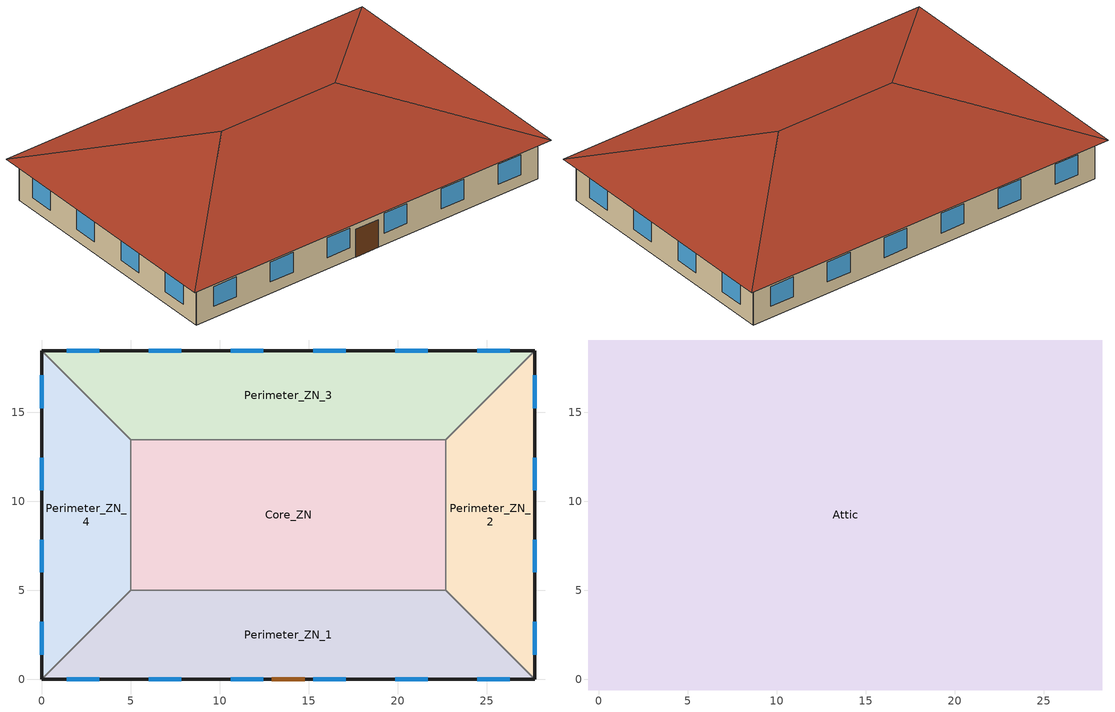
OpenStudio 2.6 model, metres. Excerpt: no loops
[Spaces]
Perimeter_ZN_1
 floor ground: 22.69,5 27.69,0 0,0 5,5 z0
 wall outside: 0,0 27.69,0 z0:3.05
 wall to Perimeter_ZN_4: 5,5 0,0 z0:3.05
 wall to Core_ZN: 22.69,5 5,5 z0:3.05
 wall to Perimeter_ZN_2: 27.69,0 22.69,5 z0:3.05
 window: 1.39,0 3.22,0 / 19.85,0 21.68,0 / 15.24,0 17.07,0 / 6.01,0 7.84,0 / 10.62,0 12.45,0 / 24.47,0 26.3,0 z0.9:2.42
 door: 12.93,0 14.76,0 z0:2.13
Perimeter_ZN_2
 floor ground: 27.69,18.46 27.69,0 22.69,5 22.69,13.46 z0
 wall outside: 27.69,0 27.69,18.46 z0:3.05
 wall to Perimeter_ZN_3: 27.69,18.46 22.69,13.46 z0:3.05
 wall to Core_ZN: 22.69,13.46 22.69,5 z0:3.05
 window: 27.69,1.39 27.69,3.22 / 27.69,10.62 27.69,12.45 / 27.69,15.24 27.69,17.07 / 27.69,6.01 27.69,7.84 z0.9:2.42
Perimeter_ZN_3
 floor ground: 27.69,18.46 22.69,13.46 5,13.46 0,18.46 z0
 wall outside: 27.69,18.46 0,18.46 z0:3.05
 wall to Core_ZN: 5,13.46 22.69,13.46 z0:3.05
 wall to Perimeter_ZN_4: 0,18.46 5,13.46 z0:3.05
 window: 21.68,18.46 19.85,18.46 / 7.84,18.46 6.01,18.46 / 17.07,18.46 15.24,18.46 / 12.45,18.46 10.62,18.46 / 26.3,18.46 24.47,18.46 / 3.22,18.46 1.39,18.46 z0.9:2.42
Perimeter_ZN_4
 floor ground: 0,18.46 5,13.46 5,5 0,0 z0
 wall outside: 0,18.46 0,0 z0:3.05
 wall to Core_ZN: 5,5 5,13.46 z0:3.05
 window: 0,3.22 0,1.39 / 0,12.45 0,10.62 / 0,7.84 0,6.01 / 0,17.07 0,15.24 z0.9:2.42
Core_ZN
 floor ground: 22.69,13.46 22.69,5 5,5 5,13.46 z0
Attic
 floor outside: 28.29,19.06 27.69,18.46 0,18.46 -0.6,19.06 z3.05; -0.6,19.06 0,18.46 0,0 -0.6,-0.6 z3.05; 28.29,19.06 28.29,-0.6 27.69,0 27.69,18.46 z3.05; 27.69,0 28.29,-0.6 -0.6,-0.6 0,0 z3.05
 floor to Perimeter_ZN_4: 0,18.46 5,13.46 5,5 0,0 z3.05
 floor to Perimeter_ZN_1: 22.69,5 27.69,0 0,0 5,5 z3.05
 floor to Perimeter_ZN_2: 27.69,18.46 27.69,0 22.69,5 22.69,13.46 z3.05
 floor to Core_ZN: 22.69,13.46 22.69,5 5,5 5,13.46 z3.05
 floor to Perimeter_ZN_3: 27.69,18.46 22.69,13.46 5,13.46 0,18.46 z3.05
 roof outside: 18.46,9.23,6.33 28.29,-0.6,3.05 28.29,19.06,3.05; 18.46,9.23,6.33 28.29,19.06,3.05 -0.6,19.06,3.05 9.23,9.23,6.33; 9.23,9.23,6.33 -0.6,-0.6,3.05 28.29,-0.6,3.05 18.46,9.23,6.33; 9.23,9.23,6.33 -0.6,19.06,3.05 -0.6,-0.6,3.05
[MaterialProperty:GlazingSpectralData] Wavelength 1 {micron}=0.3; Transmittance 1=0; Front Reflectance 1=0.04; Back Reflectance 1=0.04; Wavelength 2 {micron}=0.305; Transmittance 2=0; Front Reflectance 2=0.04; Back Reflectance 2=0.04; Wavelength 3 {micron}=0.31; Transmittance 3=0; Front Reflectance 3=0.04; Back Reflectance 3=0.04; Wavelength 4 {micron}=0.315; Transmittance 4=0; Front Reflectance 4=0.04; Back Reflectance 4=0.04; Wavelength 5 {micron}=0.32; Transmittance 5=0; Front Reflectance 5=0.04; Back Reflectance 5=0.04; Wavelength 6 {micron}=0.325; Transmittance 6=0; Front Reflectance 6=0.04; Back Reflectance 6=0.04; Wavelength 7 {micron}=0.33; Transmittance 7=0; Front Reflectance 7=0.04; Back Reflectance 7=0.04; Wavelength 8 {micron}=0.335; Transmittance 8=0; Front Reflectance 8=0.04; Back Reflectance 8=0.04; Wavelength 9 {micron}=0.34; Transmittance 9=0; Front Reflectance 9=0.04; Back Reflectance 9=0.04; Wavelength 10 {micron}=0.345; Transmittance 10=0; Front Reflectance 10=0.04; Back Reflectance 10=0.04; Wavelength 11 {micron}=0.35; Transmittance 11=0; Front Reflectance 11=0.04; Back Reflectance 11=0.04; Wavelength 12 {micron}=0.355; Transmittance 12=0; Front Reflectance 12=0.04; Back Reflectance 12=0.04; Wavelength 13 {micron}=0.36; Transmittance 13=0; Front Reflectance 13=0.04; Back Reflectance 13=0.04; Wavelength 14 {micron}=0.365; Transmittance 14=0; Front Reflectance 14=0.04; Back Reflectance 14=0.04; Wavelength 15 {micron}=0.37; Transmittance 15=0; Front Reflectance 15=0.04; Back Reflectance 15=0.04; Wavelength 16 {micron}=0.375; Transmittance 16=0; Front Reflectance 16=0.04; Back Reflectance 16=0.04; Wavelength 17 {micron}=0.38; Transmittance 17=0; Front Reflectance 17=0.04; Back Reflectance 17=0.04; Wavelength 18 {micron}=0.385; Transmittance 18=0; Front Reflectance 18=0.04; Back Reflectance 18=0.04; Wavelength 19 {micron}=0.39; Transmittance 19=0; Front Reflectance 19=0.04; Back Reflectance 19=0.04; Wavelength 20 {micron}=0.395; Transmittance 20=0; Front Reflectance 20=0.04; Back Reflectance 20=0.04; Wavelength 21 {micron}=0.4; Transmittance 21=0; Front Reflectance 21=0.04; Back Reflectance 21=0.04; Wavelength 22 {micron}=0.405; Transmittance 22=0; Front Reflectance 22=0.04; Back Reflectance 22=0.04; Wavelength 23 {micron}=0.41; Front Reflectance 23=0.04; Back Reflectance 23=0.04; Wavelength 24 {micron}=0.415; Front Reflectance 24=0.04; Back Reflectance 24=0.04; Wavelength 25 {micron}=0.42; Front Reflectance 25=0.04; Back Reflectance 25=0.04; Wavelength 26 {micron}=0.425; Front Reflectance 26=0.04; Back Reflectance 26=0.04; Wavelength 27 {micron}=0.43; Wavelength 28 {micron}=0.435; Front Reflectance 28=0.041; Back Reflectance 28=0.041; Wavelength 29 {micron}=0.44; Front Reflectance 29=0.041; Back Reflectance 29=0.041; Wavelength 30 {micron}=0.445; Front Reflectance 30=0.041; Back Reflectance 30=0.041; Wavelength 31 {micron}=0.45; Wavelength 32 {micron}=0.455; Wavelength 33 {micron}=0.46; Wavelength 34 {micron}=0.465; Wavelength 35 {micron}=0.47; Front Reflectance 35=0.042; Back Reflectance 35=0.042; Wavelength 36 {micron}=0.475; Wavelength 37 {micron}=0.48; Wavelength 38 {micron}=0.485; Wavelength 39 {micron}=0.49; Wavelength 40 {micron}=0.495; Wavelength 41 {micron}=0.5; Wavelength 42 {micron}=0.505; Wavelength 43 {micron}=0.51; Wavelength 44 {micron}=0.515; Front Reflectance 44=0.042; Back Reflectance 44=0.042; Wavelength 45 {micron}=0.52; Wavelength 46 {micron}=0.525; Front Reflectance 46=0.041; Back Reflectance 46=0.041; Wavelength 47 {micron}=0.53; Front Reflectance 47=0.041; Back Reflectance 47=0.041; Wavelength 48 {micron}=0.535; Front Reflectance 48=0.041; Back Reflectance 48=0.041; Wavelength 49 {micron}=0.54; Wavelength 50 {micron}=0.545; Wavelength 51 {micron}=0.55; Wavelength 52 {micron}=0.555; Wavelength 53 {micron}=0.56; Front Reflectance 53=0.042; Back Reflectance 53=0.042; Wavelength 54 {micron}=0.565; Wavelength 55 {micron}=0.57; Wavelength 56 {micron}=0.575; Wavelength 57 {micron}=0.58; Wavelength 58 {micron}=0.585; Front Reflectance 58=0.042; Back Reflectance 58=0.042; Wavelength 59 {micron}=0.59; Front Reflectance 59=0.042; Back Reflectance 59=0.042; Wavelength 60 {micron}=0.595; Front Reflectance 60=0.042; Back Reflectance 60=0.042; Wavelength 61 {micron}=0.6; Wavelength 62 {micron}=0.605; Wavelength 63 {micron}=0.61; Front Reflectance 63=0.042; Back Reflectance 63=0.042; Wavelength 64 {micron}=0.615; Front Reflectance 64=0.042; Back Reflectance 64=0.042; Wavelength 65 {micron}=0.62; Front Reflectance 65=0.042; Back Reflectance 65=0.042; Wavelength 66 {micron}=0.625; Front Reflectance 66=0.042; Back Reflectance 66=0.042; Wavelength 67 {micron}=0.63; Wavelength 68 {micron}=0.635; Wavelength 69 {micron}=0.64; Wavelength 70 {micron}=0.645; Wavelength 71 {micron}=0.65; Wavelength 72 {micron}=0.655; Wavelength 73 {micron}=0.66; Wavelength 74 {micron}=0.665; Wavelength 75 {micron}=0.67; Wavelength 76 {micron}=0.675; Wavelength 77 {micron}=0.68; Wavelength 78 {micron}=0.685; Wavelength 79 {micron}=0.69; Wavelength 80 {micron}=0.695; Wavelength 81 {micron}=0.7; Wavelength 82 {micron}=0.705; Wavelength 83 {micron}=0.71; Wavelength 84 {micron}=0.715; Wavelength 85 {micron}=0.72; Wavelength 86 {micron}=0.725; Wavelength 87 {micron}=0.73; Wavelength 88 {micron}=0.735; Wavelength 89 {micron}=0.74; Wavelength 90 {micron}=0.745; Wavelength 91 {micron}=0.75; Wavelength 92 {micron}=0.755; Wavelength 93 {micron}=0.76; Wavelength 94 {micron}=0.765; Wavelength 95 {micron}=0.77; Wavelength 96 {micron}=0.775; Wavelength 97 {micron}=0.78; Wavelength 98 {micron}=0.785; Wavelength 99 {micron}=0.79; Wavelength 100 {micron}=0.795; Wavelength 101 {micron}=0.8; Wavelength 102 {micron}=0.805; Wavelength 103 {micron}=0.81; Wavelength 104 {micron}=0.815; Wavelength 105 {micron}=0.82; Wavelength 106 {micron}=0.825; Wavelength 107 {micron}=0.83; Front Reflectance 107=0.062; Back Reflectance 107=0.062; Wavelength 108 {micron}=0.835; Wavelength 109 {micron}=0.84; Wavelength 110 {micron}=0.845; Wavelength 111 {micron}=0.85; Wavelength 112 {micron}=0.855; Wavelength 113 {micron}=0.86; Wavelength 114 {micron}=0.865; Wavelength 115 {micron}=0.87; Wavelength 116 {micron}=0.875; Wavelength 117 {micron}=0.88; Wavelength 118 {micron}=0.885; Wavelength 119 {micron}=0.89; Wavelength 120 {micron}=0.895; Front Reflectance 120=0.061; Back Reflectance 120=0.061; Wavelength 121 {micron}=0.9; Wavelength 122 {micron}=0.905; Wavelength 123 {micron}=0.91; Wavelength 124 {micron}=0.915; Wavelength 125 {micron}=0.92; Wavelength 126 {micron}=0.925; Wavelength 127 {micron}=0.93; Wavelength 128 {micron}=0.935; Wavelength 129 {micron}=0.94; Wavelength 130 {micron}=0.945; Wavelength 131 {micron}=0.95; Wavelength 132 {micron}=0.955; Wavelength 133 {micron}=0.96; Wavelength 134 {micron}=0.965; Wavelength 135 {micron}=0.97; Wavelength 136 {micron}=0.975; Wavelength 137 {micron}=0.98; Wavelength 138 {micron}=0.985; Wavelength 139 {micron}=0.99; Wavelength 140 {micron}=0.995; Wavelength 141 {micron}=1; Wavelength 142 {micron}=1.005; Wavelength 143 {micron}=1.01; Wavelength 144 {micron}=1.015; Wavelength 145 {micron}=1.02; Wavelength 146 {micron}=1.025; Wavelength 147 {micron}=1.03; Wavelength 148 {micron}=1.035; Wavelength 149 {micron}=1.04; Wavelength 150 {micron}=1.045; Wavelength 151 {micron}=1.05; Wavelength 152 {micron}=1.055; Wavelength 153 {micron}=1.06; Wavelength 154 {micron}=1.065; Wavelength 155 {micron}=1.07; Wavelength 156 {micron}=1.075; Wavelength 157 {micron}=1.08; Wavelength 158 {micron}=1.085; Wavelength 159 {micron}=1.09; Wavelength 160 {micron}=1.095; Wavelength 161 {micron}=1.1; Wavelength 162 {micron}=1.105; Wavelength 163 {micron}=1.11; Front Reflectance 163=0.059; Back Reflectance 163=0.059; Wavelength 164 {micron}=1.115; Wavelength 165 {micron}=1.12; Front Reflectance 165=0.061; Back Reflectance 165=0.061; Wavelength 166 {micron}=1.125; Wavelength 167 {micron}=1.13; Front Reflectance 167=0.062; Back Reflectance 167=0.062; Wavelength 168 {micron}=1.135; Wavelength 169 {micron}=1.14; Wavelength 170 {micron}=1.145; Wavelength 171 {micron}=1.15; Front Reflectance 171=0.064; Back Reflectance 171=0.064; Wavelength 172 {micron}=1.155; Front Reflectance 172=0.065; Back Reflectance 172=0.065; Wavelength 173 {micron}=1.16; Front Reflectance 173=0.065; Back Reflectance 173=0.065; Wavelength 174 {micron}=1.165; Transmittance 174=0.629; Front Reflectance 174=0.065; Back Reflectance 174=0.065; Wavelength 175 {micron}=1.17; Transmittance 175=0.627; Front Reflectance 175=0.065; Back Reflectance 175=0.065; Wavelength 176 {micron}=1.175; Transmittance 176=0.624; Front Reflectance 176=0.065; Back Reflectance 176=0.065; Wavelength 177 {micron}=1.18; Transmittance 177=0.618; Front Reflectance 177=0.065; Back Reflectance 177=0.065; Wavelength 178 {micron}=1.185; Transmittance 178=0.611; Front Reflectance 178=0.064; Back Reflectance 178=0.064; Wavelength 179 {micron}=1.19; Transmittance 179=0.601; Front Reflectance 179=0.064; Back Reflectance 179=0.064; Wavelength 180 {micron}=1.195; Transmittance 180=0.6; Front Reflectance 180=0.064; Back Reflectance 180=0.064; Wavelength 181 {micron}=1.2; Transmittance 181=0.605; Front Reflectance 181=0.064; Back Reflectance 181=0.064; Wavelength 182 {micron}=1.205; Transmittance 182=0.611; Front Reflectance 182=0.064; Back Reflectance 182=0.064; Wavelength 183 {micron}=1.21; Transmittance 183=0.619; Front Reflectance 183=0.065; Back Reflectance 183=0.065; Wavelength 184 {micron}=1.215; Transmittance 184=0.625; Front Reflectance 184=0.065; Back Reflectance 184=0.065; Wavelength 185 {micron}=1.22; Transmittance 185=0.634; Front Reflectance 185=0.065; Back Reflectance 185=0.065; Wavelength 186 {micron}=1.225; Transmittance 186=0.64; Front Reflectance 186=0.066; Back Reflectance 186=0.066; Wavelength 187 {micron}=1.23; Transmittance 187=0.644; Front Reflectance 187=0.066; Back Reflectance 187=0.066; Wavelength 188 {micron}=1.235; Transmittance 188=0.647; Front Reflectance 188=0.066; Back Reflectance 188=0.066; Wavelength 189 {micron}=1.24; Transmittance 189=0.65; Front Reflectance 189=0.066; Back Reflectance 189=0.066; Wavelength 190 {micron}=1.245; Transmittance 190=0.653; Front Reflectance 190=0.066; Back Reflectance 190=0.066; Wavelength 191 {micron}=1.25; Transmittance 191=0.656; Front Reflectance 191=0.066; Back Reflectance 191=0.066; Wavelength 192 {micron}=1.255; Transmittance 192=0.658; Front Reflectance 192=0.066; Back Reflectance 192=0.066; Wavelength 193 {micron}=1.26; Transmittance 193=0.661; Front Reflectance 193=0.066; Back Reflectance 193=0.066; Wavelength 194 {micron}=1.265; Transmittance 194=0.662; Front Reflectance 194=0.066; Back Reflectance 194=0.066; Wavelength 195 {micron}=1.27; Transmittance 195=0.667; Front Reflectance 195=0.067; Back Reflectance 195=0.067; Wavelength 196 {micron}=1.275; Transmittance 196=0.668; Front Reflectance 196=0.067; Back Reflectance 196=0.067; Wavelength 197 {micron}=1.28; Transmittance 197=0.671; Front Reflectance 197=0.067; Back Reflectance 197=0.067; Wavelength 198 {micron}=1.285; Transmittance 198=0.675; Front Reflectance 198=0.067; Back Reflectance 198=0.067; Wavelength 199 {micron}=1.29; Transmittance 199=0.678; Front Reflectance 199=0.067; Back Reflectance 199=0.067; Wavelength 200 {micron}=1.295; Transmittance 200=0.679; Front Reflectance 200=0.067; Back Reflectance 200=0.067; Wavelength 201 {micron}=1.3; Transmittance 201=0.682; Front Reflectance 201=0.067; Back Reflectance 201=0.067; Wavelength 202 {micron}=1.305; Transmittance 202=0.684; Front Reflectance 202=0.067; Back Reflectance 202=0.067; Wavelength 203 {micron}=1.31; Transmittance 203=0.687; Front Reflectance 203=0.067; Back Reflectance 203=0.067; Wavelength 204 {micron}=1.315; Transmittance 204=0.689; Front Reflectance 204=0.068; Back Reflectance 204=0.068; Wavelength 205 {micron}=1.32; Transmittance 205=0.692; Front Reflectance 205=0.068; Back Reflectance 205=0.068; Wavelength 206 {micron}=1.325; Transmittance 206=0.693; Front Reflectance 206=0.068; Back Reflectance 206=0.068; Wavelength 207 {micron}=1.33; Transmittance 207=0.695; Front Reflectance 207=0.068; Back Reflectance 207=0.068; Wavelength 208 {micron}=1.335; Transmittance 208=0.697; Front Reflectance 208=0.068; Back Reflectance 208=0.068; Wavelength 209 {micron}=1.34; Transmittance 209=0.698; Front Reflectance 209=0.068; Back Reflectance 209=0.068; Wavelength 210 {micron}=1.345; Transmittance 210=0.698; Front Reflectance 210=0.068; Back Reflectance 210=0.068; Wavelength 211 {micron}=1.35; Transmittance 211=0.698; Front Reflectance 211=0.068; Back Reflectance 211=0.068; Wavelength 212 {micron}=1.355; Transmittance 212=0.695; Front Reflectance 212=0.068; Back Reflectance 212=0.068; Wavelength 213 {micron}=1.36; Transmittance 213=0.692; Front Reflectance 213=0.068; Back Reflectance 213=0.068; Wavelength 214 {micron}=1.365; Transmittance 214=0.692; Front Reflectance 214=0.068; Back Reflectance 214=0.068; Wavelength 215 {micron}=1.37; Transmittance 215=0.687; Front Reflectance 215=0.067; Back Reflectance 215=0.067; Wavelength 216 {micron}=1.375; Transmittance 216=0.682; Front Reflectance 216=0.067; Back Reflectance 216=0.067; Wavelength 217 {micron}=1.38; Transmittance 217=0.676; Front Reflectance 217=0.067; Back Reflectance 217=0.067; Wavelength 218 {micron}=1.385; Transmittance 218=0.678; Front Reflectance 218=0.067; Back Reflectance 218=0.067; Wavelength 219 {micron}=1.39; Transmittance 219=0.676; Front Reflectance 219=0.067; Back Reflectance 219=0.067; Wavelength 220 {micron}=1.395; Transmittance 220=0.675; Front Reflectance 220=0.067; Back Reflectance 220=0.067; Wavelength 221 {micron}=1.4; Transmittance 221=0.676; Front Reflectance 221=0.067; Back Reflectance 221=0.067; Wavelength 222 {micron}=1.405; Transmittance 222=0.675; Front Reflectance 222=0.067; Back Reflectance 222=0.067; Wavelength 223 {micron}=1.41; Transmittance 223=0.671; Front Reflectance 223=0.067; Back Reflectance 223=0.067; Wavelength 224 {micron}=1.415; Transmittance 224=0.67; Front Reflectance 224=0.067; Back Reflectance 224=0.067; Wavelength 225 {micron}=1.42; Transmittance 225=0.673; Front Reflectance 225=0.067; Back Reflectance 225=0.067; Wavelength 226 {micron}=1.425; Transmittance 226=0.671; Front Reflectance 226=0.067; Back Reflectance 226=0.067; Wavelength 227 {micron}=1.43; Transmittance 227=0.668; Front Reflectance 227=0.067; Back Reflectance 227=0.067; Wavelength 228 {micron}=1.435; Transmittance 228=0.67; Front Reflectance 228=0.067; Back Reflectance 228=0.067; Wavelength 229 {micron}=1.44; Transmittance 229=0.67; Front Reflectance 229=0.067; Back Reflectance 229=0.067; Wavelength 230 {micron}=1.445; Transmittance 230=0.668; Front Reflectance 230=0.067; Back Reflectance 230=0.067; Wavelength 231 {micron}=1.45; Transmittance 231=0.67; Front Reflectance 231=0.067; Back Reflectance 231=0.067; Wavelength 232 {micron}=1.455; Transmittance 232=0.67; Front Reflectance 232=0.067; Back Reflectance 232=0.067; Wavelength 233 {micron}=1.46; Transmittance 233=0.673; Front Reflectance 233=0.067; Back Reflectance 233=0.067; Wavelength 234 {micron}=1.465; Transmittance 234=0.676; Front Reflectance 234=0.067; Back Reflectance 234=0.067; Wavelength 235 {micron}=1.47; Transmittance 235=0.681; Front Reflectance 235=0.067; Back Reflectance 235=0.067; Wavelength 236 {micron}=1.475; Transmittance 236=0.684; Front Reflectance 236=0.067; Back Reflectance 236=0.067; Wavelength 237 {micron}=1.48; Transmittance 237=0.689; Front Reflectance 237=0.068; Back Reflectance 237=0.068; Wavelength 238 {micron}=1.485; Transmittance 238=0.69; Front Reflectance 238=0.068; Back Reflectance 238=0.068; Wavelength 239 {micron}=1.49; Transmittance 239=0.695; Front Reflectance 239=0.068; Back Reflectance 239=0.068; Wavelength 240 {micron}=1.495; Transmittance 240=0.698; Front Reflectance 240=0.068; Back Reflectance 240=0.068; Wavelength 241 {micron}=1.5; Transmittance 241=0.703; Front Reflectance 241=0.068; Back Reflectance 241=0.068; Wavelength 242 {micron}=1.505; Transmittance 242=0.706; Front Reflectance 242=0.068; Back Reflectance 242=0.068; Wavelength 243 {micron}=1.51; Transmittance 243=0.711; Front Reflectance 243=0.068; Back Reflectance 243=0.068; Wavelength 244 {micron}=1.515; Transmittance 244=0.714; Front Reflectance 244=0.069; Back Reflectance 244=0.069; Wavelength 245 {micron}=1.52; Transmittance 245=0.718; Front Reflectance 245=0.069; Back Reflectance 245=0.069; Wavelength 246 {micron}=1.525; Transmittance 246=0.719; Front Reflectance 246=0.069; Back Reflectance 246=0.069; Wavelength 247 {micron}=1.53; Transmittance 247=0.724; Front Reflectance 247=0.069; Back Reflectance 247=0.069; Wavelength 248 {micron}=1.535; Transmittance 248=0.724; Front Reflectance 248=0.069; Back Reflectance 248=0.069; Wavelength 249 {micron}=1.54; Transmittance 249=0.728; Front Reflectance 249=0.069; Back Reflectance 249=0.069; Wavelength 250 {micron}=1.545; Transmittance 250=0.728; Front Reflectance 250=0.069; Back Reflectance 250=0.069; Wavelength 251 {micron}=1.55; Transmittance 251=0.728; Front Reflectance 251=0.069; Back Reflectance 251=0.069; Wavelength 252 {micron}=1.555; Transmittance 252=0.728; Front Reflectance 252=0.069; Back Reflectance 252=0.069; Wavelength 253 {micron}=1.56; Transmittance 253=0.728; Front Reflectance 253=0.069; Back Reflectance 253=0.069; Wavelength 254 {micron}=1.565; Transmittance 254=0.728; Front Reflectance 254=0.069; Back Reflectance 254=0.069; Wavelength 255 {micron}=1.57; Transmittance 255=0.728; Front Reflectance 255=0.069; Back Reflectance 255=0.069; Wavelength 256 {micron}=1.575; Transmittance 256=0.728; Front Reflectance 256=0.069; Back Reflectance 256=0.069; Wavelength 257 {micron}=1.58; Transmittance 257=0.729; Front Reflectance 257=0.069; Back Reflectance 257=0.069; Wavelength 258 {micron}=1.585; Transmittance 258=0.731; Front Reflectance 258=0.069; Back Reflectance 258=0.069; Wavelength 259 {micron}=1.59; Transmittance 259=0.733; Front Reflectance 259=0.069; Back Reflectance 259=0.069; Wavelength 260 {micron}=1.595; Transmittance 260=0.735; Front Reflectance 260=0.069; Back Reflectance 260=0.069; Wavelength 261 {micron}=1.6; Transmittance 261=0.736; Front Reflectance 261=0.069; Back Reflectance 261=0.069; Wavelength 262 {micron}=1.605; Transmittance 262=0.738; Front Reflectance 262=0.07; Back Reflectance 262=0.07; Wavelength 263 {micron}=1.61; Transmittance 263=0.74; Front Reflectance 263=0.07; Back Reflectance 263=0.07; Wavelength 264 {micron}=1.615; Transmittance 264=0.741; Front Reflectance 264=0.07; Back Reflectance 264=0.07; Wavelength 265 {micron}=1.62; Transmittance 265=0.741; Front Reflectance 265=0.07; Back Reflectance 265=0.07; Wavelength 266 {micron}=1.625; Transmittance 266=0.741; Front Reflectance 266=0.07; Back Reflectance 266=0.07; Wavelength 267 {micron}=1.63; Transmittance 267=0.741; Front Reflectance 267=0.07; Back Reflectance 267=0.07; Wavelength 268 {micron}=1.635; Transmittance 268=0.741; Front Reflectance 268=0.07; Back Reflectance 268=0.07; Wavelength 269 {micron}=1.64; Transmittance 269=0.741; Front Reflectance 269=0.07; Back Reflectance 269=0.07; Wavelength 270 {micron}=1.645; Transmittance 270=0.743; Front Reflectance 270=0.07; Back Reflectance 270=0.07; Wavelength 271 {micron}=1.65; Transmittance 271=0.741; Front Reflectance 271=0.07; Back Reflectance 271=0.07; Wavelength 272 {micron}=1.655; Transmittance 272=0.74; Front Reflectance 272=0.07; Back Reflectance 272=0.07; Wavelength 273 {micron}=1.66; Transmittance 273=0.736; Front Reflectance 273=0.069; Back Reflectance 273=0.069; Wavelength 274 {micron}=1.665; Transmittance 274=0.735; Front Reflectance 274=0.069; Back Reflectance 274=0.069; Wavelength 275 {micron}=1.67; Transmittance 275=0.724; Front Reflectance 275=0.069; Back Reflectance 275=0.069; Wavelength 276 {micron}=1.675; Transmittance 276=0.716; Front Reflectance 276=0.069; Back Reflectance 276=0.069; Wavelength 277 {micron}=1.68; Transmittance 277=0.698; Front Reflectance 277=0.068; Back Reflectance 277=0.068; Wavelength 278 {micron}=1.685; Transmittance 278=0.673; Front Reflectance 278=0.067; Back Reflectance 278=0.067; Wavelength 279 {micron}=1.69; Transmittance 279=0.608; Front Reflectance 279=0.064; Back Reflectance 279=0.064; Wavelength 280 {micron}=1.695; Transmittance 280=0.574; Front Reflectance 280=0.063; Back Reflectance 280=0.063; Wavelength 281 {micron}=1.7; Transmittance 281=0.521; Front Reflectance 281=0.061; Back Reflectance 281=0.061; Wavelength 282 {micron}=1.705; Transmittance 282=0.493; Front Reflectance 282=0.06; Back Reflectance 282=0.06; Wavelength 283 {micron}=1.71; Transmittance 283=0.499; Front Reflectance 283=0.06; Back Reflectance 283=0.06; Wavelength 284 {micron}=1.715; Transmittance 284=0.507; Front Reflectance 284=0.06; Back Reflectance 284=0.06; Wavelength 285 {micron}=1.72; Transmittance 285=0.512; Front Reflectance 285=0.06; Back Reflectance 285=0.06; Wavelength 286 {micron}=1.725; Transmittance 286=0.526; Front Reflectance 286=0.061; Back Reflectance 286=0.061; Wavelength 287 {micron}=1.73; Transmittance 287=0.548; Front Reflectance 287=0.062; Back Reflectance 287=0.062; Wavelength 288 {micron}=1.735; Transmittance 288=0.546; Front Reflectance 288=0.062; Back Reflectance 288=0.062; Wavelength 289 {micron}=1.74; Transmittance 289=0.533; Front Reflectance 289=0.061; Back Reflectance 289=0.061; Wavelength 290 {micron}=1.745; Transmittance 290=0.527; Front Reflectance 290=0.061; Back Reflectance 290=0.061; Wavelength 291 {micron}=1.75; Transmittance 291=0.522; Front Reflectance 291=0.061; Back Reflectance 291=0.061; Wavelength 292 {micron}=1.755; Transmittance 292=0.53; Front Reflectance 292=0.061; Back Reflectance 292=0.061; Wavelength 293 {micron}=1.76; Transmittance 293=0.552; Front Reflectance 293=0.062; Back Reflectance 293=0.062; Wavelength 294 {micron}=1.765; Transmittance 294=0.568; Front Reflectance 294=0.063; Back Reflectance 294=0.063; Wavelength 295 {micron}=1.77; Transmittance 295=0.589; Front Reflectance 295=0.064; Back Reflectance 295=0.064; Wavelength 296 {micron}=1.775; Transmittance 296=0.6; Front Reflectance 296=0.064; Back Reflectance 296=0.064; Wavelength 297 {micron}=1.78; Transmittance 297=0.619; Front Reflectance 297=0.065; Back Reflectance 297=0.065; Wavelength 298 {micron}=1.785; Transmittance 298=0.625; Front Reflectance 298=0.065; Back Reflectance 298=0.065; Wavelength 299 {micron}=1.79; Transmittance 299=0.63; Front Reflectance 299=0.065; Back Reflectance 299=0.065; Wavelength 300 {micron}=1.795; Transmittance 300=0.632; Front Reflectance 300=0.065; Back Reflectance 300=0.065; Wavelength 301 {micron}=1.8; Transmittance 301=0.635; Front Reflectance 301=0.065; Back Reflectance 301=0.065; Wavelength 302 {micron}=1.805; Transmittance 302=0.637; Front Reflectance 302=0.065; Back Reflectance 302=0.065; Wavelength 303 {micron}=1.81; Transmittance 303=0.638; Front Reflectance 303=0.066; Back Reflectance 303=0.066; Wavelength 304 {micron}=1.815; Transmittance 304=0.638; Front Reflectance 304=0.066; Back Reflectance 304=0.066; Wavelength 305 {micron}=1.82; Transmittance 305=0.638; Front Reflectance 305=0.066; Back Reflectance 305=0.066; Wavelength 306 {micron}=1.825; Transmittance 306=0.64; Front Reflectance 306=0.066; Back Reflectance 306=0.066; Wavelength 307 {micron}=1.83; Transmittance 307=0.646; Front Reflectance 307=0.066; Back Reflectance 307=0.066; Wavelength 308 {micron}=1.835; Transmittance 308=0.649; Front Reflectance 308=0.066; Back Reflectance 308=0.066; Wavelength 309 {micron}=1.84; Transmittance 309=0.656; Front Reflectance 309=0.066; Back Reflectance 309=0.066; Wavelength 310 {micron}=1.845; Transmittance 310=0.658; Front Reflectance 310=0.066; Back Reflectance 310=0.066; Wavelength 311 {micron}=1.85; Transmittance 311=0.667; Front Reflectance 311=0.067; Back Reflectance 311=0.067; Wavelength 312 {micron}=1.855; Transmittance 312=0.673; Front Reflectance 312=0.067; Back Reflectance 312=0.067; Wavelength 313 {micron}=1.86; Transmittance 313=0.681; Front Reflectance 313=0.067; Back Reflectance 313=0.067; Wavelength 314 {micron}=1.865; Transmittance 314=0.681; Front Reflectance 314=0.067; Back Reflectance 314=0.067; Wavelength 315 {micron}=1.87; Transmittance 315=0.684; Front Reflectance 315=0.067; Back Reflectance 315=0.067; Wavelength 316 {micron}=1.875; Transmittance 316=0.687; Front Reflectance 316=0.067; Back Reflectance 316=0.067; Wavelength 317 {micron}=1.88; Transmittance 317=0.687; Front Reflectance 317=0.067; Back Reflectance 317=0.067; Wavelength 318 {micron}=1.885; Transmittance 318=0.685; Front Reflectance 318=0.067; Back Reflectance 318=0.067; Wavelength 319 {micron}=1.89; Transmittance 319=0.685; Front Reflectance 319=0.067; Back Reflectance 319=0.067; Wavelength 320 {micron}=1.895; Transmittance 320=0.685; Front Reflectance 320=0.067; Back Reflectance 320=0.067; Wavelength 321 {micron}=1.9; Transmittance 321=0.689; Front Reflectance 321=0.068; Back Reflectance 321=0.068; Wavelength 322 {micron}=1.905; Transmittance 322=0.682; Front Reflectance 322=0.067; Back Reflectance 322=0.067; Wavelength 323 {micron}=1.91; Transmittance 323=0.682; Front Reflectance 323=0.067; Back Reflectance 323=0.067; Wavelength 324 {micron}=1.915; Transmittance 324=0.679; Front Reflectance 324=0.067; Back Reflectance 324=0.067; Wavelength 325 {micron}=1.92; Transmittance 325=0.681; Front Reflectance 325=0.067; Back Reflectance 325=0.067; Wavelength 326 {micron}=1.925; Transmittance 326=0.678; Front Reflectance 326=0.067; Back Reflectance 326=0.067; Wavelength 327 {micron}=1.93; Transmittance 327=0.679; Front Reflectance 327=0.067; Back Reflectance 327=0.067; Wavelength 328 {micron}=1.935; Transmittance 328=0.679; Front Reflectance 328=0.067; Back Reflectance 328=0.067; Wavelength 329 {micron}=1.94; Transmittance 329=0.679; Front Reflectance 329=0.067; Back Reflectance 329=0.067; Wavelength 330 {micron}=1.945; Transmittance 330=0.681; Front Reflectance 330=0.067; Back Reflectance 330=0.067; Wavelength 331 {micron}=1.95; Transmittance 331=0.684; Front Reflectance 331=0.067; Back Reflectance 331=0.067; Wavelength 332 {micron}=1.955; Transmittance 332=0.685; Front Reflectance 332=0.067; Back Reflectance 332=0.067; Wavelength 333 {micron}=1.96; Transmittance 333=0.687; Front Reflectance 333=0.067; Back Reflectance 333=0.067; Wavelength 334 {micron}=1.965; Transmittance 334=0.685; Front Reflectance 334=0.067; Back Reflectance 334=0.067; Wavelength 335 {micron}=1.97; Transmittance 335=0.685; Front Reflectance 335=0.067; Back Reflectance 335=0.067; Wavelength 336 {micron}=1.975; Transmittance 336=0.687; Front Reflectance 336=0.067; Back Reflectance 336=0.067; Wavelength 337 {micron}=1.98; Transmittance 337=0.684; Front Reflectance 337=0.067; Back Reflectance 337=0.067; Wavelength 338 {micron}=1.985; Transmittance 338=0.684; Front Reflectance 338=0.067; Back Reflectance 338=0.067; Wavelength 339 {micron}=1.99; Transmittance 339=0.682; Front Reflectance 339=0.067; Back Reflectance 339=0.067; Wavelength 340 {micron}=1.995; Transmittance 340=0.681; Front Reflectance 340=0.067; Back Reflectance 340=0.067; Wavelength 341 {micron}=2; Transmittance 341=0.678; Front Reflectance 341=0.067; Back Reflectance 341=0.067; Wavelength 342 {micron}=2.005; Transmittance 342=0.673; Front Reflectance 342=0.067; Back Reflectance 342=0.067; Wavelength 343 {micron}=2.01; Transmittance 343=0.662; Front Reflectance 343=0.066; Back Reflectance 343=0.066; Wavelength 344 {micron}=2.015; Transmittance 344=0.655; Front Reflectance 344=0.066; Back Reflectance 344=0.066; Wavelength 345 {micron}=2.02; Transmittance 345=0.646; Front Reflectance 345=0.066; Back Reflectance 345=0.066; Wavelength 346 {micron}=2.025; Transmittance 346=0.638; Front Reflectance 346=0.066; Back Reflectance 346=0.066; Wavelength 347 {micron}=2.03; Transmittance 347=0.63; Front Reflectance 347=0.065; Back Reflectance 347=0.065; Wavelength 348 {micron}=2.035; Transmittance 348=0.622; Front Reflectance 348=0.065; Back Reflectance 348=0.065; Wavelength 349 {micron}=2.04; Transmittance 349=0.614; Front Reflectance 349=0.065; Back Reflectance 349=0.065; Wavelength 350 {micron}=2.045; Transmittance 350=0.608; Front Reflectance 350=0.064; Back Reflectance 350=0.064; Wavelength 351 {micron}=2.05; Transmittance 351=0.598; Front Reflectance 351=0.064; Back Reflectance 351=0.064; Wavelength 352 {micron}=2.055; Transmittance 352=0.593; Front Reflectance 352=0.064; Back Reflectance 352=0.064; Wavelength 353 {micron}=2.06; Transmittance 353=0.582; Front Reflectance 353=0.063; Back Reflectance 353=0.063; Wavelength 354 {micron}=2.065; Transmittance 354=0.575; Front Reflectance 354=0.063; Back Reflectance 354=0.063; Wavelength 355 {micron}=2.07; Transmittance 355=0.569; Front Reflectance 355=0.063; Back Reflectance 355=0.063; Wavelength 356 {micron}=2.075; Transmittance 356=0.568; Front Reflectance 356=0.063; Back Reflectance 356=0.063; Wavelength 357 {micron}=2.08; Transmittance 357=0.565; Front Reflectance 357=0.063; Back Reflectance 357=0.063; Wavelength 358 {micron}=2.085; Transmittance 358=0.565; Front Reflectance 358=0.063; Back Reflectance 358=0.063; Wavelength 359 {micron}=2.09; Transmittance 359=0.566; Front Reflectance 359=0.063; Back Reflectance 359=0.063; Wavelength 360 {micron}=2.095; Transmittance 360=0.566; Front Reflectance 360=0.063; Back Reflectance 360=0.063; Wavelength 361 {micron}=2.1; Transmittance 361=0.57; Front Reflectance 361=0.063; Back Reflectance 361=0.063; Wavelength 362 {micron}=2.105; Transmittance 362=0.571; Front Reflectance 362=0.063; Back Reflectance 362=0.063; Wavelength 363 {micron}=2.11; Transmittance 363=0.575; Front Reflectance 363=0.063; Back Reflectance 363=0.063; Wavelength 364 {micron}=2.115; Transmittance 364=0.577; Front Reflectance 364=0.063; Back Reflectance 364=0.063; Wavelength 365 {micron}=2.12; Transmittance 365=0.581; Front Reflectance 365=0.063; Back Reflectance 365=0.063; Wavelength 366 {micron}=2.125; Transmittance 366=0.582; Front Reflectance 366=0.063; Back Reflectance 366=0.063; Wavelength 367 {micron}=2.13; Transmittance 367=0.582; Front Reflectance 367=0.063; Back Reflectance 367=0.063; Wavelength 368 {micron}=2.135; Transmittance 368=0.581; Front Reflectance 368=0.063; Back Reflectance 368=0.063; Wavelength 369 {micron}=2.14; Transmittance 369=0.582; Front Reflectance 369=0.063; Back Reflectance 369=0.063; Wavelength 370 {micron}=2.145; Transmittance 370=0.583; Front Reflectance 370=0.063; Back Reflectance 370=0.063; Wavelength 371 {micron}=2.15; Transmittance 371=0.586; Front Reflectance 371=0.063; Back Reflectance 371=0.063; Wavelength 372 {micron}=2.155; Transmittance 372=0.585; Front Reflectance 372=0.063; Back Reflectance 372=0.063; Wavelength 373 {micron}=2.16; Transmittance 373=0.585; Front Reflectance 373=0.063; Back Reflectance 373=0.063; Wavelength 374 {micron}=2.165; Transmittance 374=0.585; Front Reflectance 374=0.063; Back Reflectance 374=0.063; Wavelength 375 {micron}=2.17; Transmittance 375=0.585; Front Reflectance 375=0.063; Back Reflectance 375=0.063; Wavelength 376 {micron}=2.175; Transmittance 376=0.585; Front Reflectance 376=0.063; Back Reflectance 376=0.063; Wavelength 377 {micron}=2.18; Transmittance 377=0.583; Front Reflectance 377=0.063; Back Reflectance 377=0.063; Wavelength 378 {micron}=2.185; Transmittance 378=0.581; Front Reflectance 378=0.063; Back Reflectance 378=0.063; Wavelength 379 {micron}=2.19; Transmittance 379=0.573; Front Reflectance 379=0.063; Back Reflectance 379=0.063; Wavelength 380 {micron}=2.195; Transmittance 380=0.569; Front Reflectance 380=0.063; Back Reflectance 380=0.063; Wavelength 381 {micron}=2.2; Transmittance 381=0.56; Front Reflectance 381=0.062; Back Reflectance 381=0.062; Wavelength 382 {micron}=2.205; Transmittance 382=0.556; Front Reflectance 382=0.062; Back Reflectance 382=0.062; Wavelength 383 {micron}=2.21; Transmittance 383=0.551; Front Reflectance 383=0.062; Back Reflectance 383=0.062; Wavelength 384 {micron}=2.215; Transmittance 384=0.545; Front Reflectance 384=0.062; Back Reflectance 384=0.062; Wavelength 385 {micron}=2.22; Transmittance 385=0.532; Front Reflectance 385=0.061; Back Reflectance 385=0.061; Wavelength 386 {micron}=2.225; Transmittance 386=0.521; Front Reflectance 386=0.061; Back Reflectance 386=0.061; Wavelength 387 {micron}=2.23; Transmittance 387=0.505; Front Reflectance 387=0.06; Back Reflectance 387=0.06; Wavelength 388 {micron}=2.235; Transmittance 388=0.486; Front Reflectance 388=0.059; Back Reflectance 388=0.059; Wavelength 389 {micron}=2.24; Transmittance 389=0.456; Front Reflectance 389=0.058; Back Reflectance 389=0.058; Wavelength 390 {micron}=2.245; Transmittance 390=0.429; Front Reflectance 390=0.057; Back Reflectance 390=0.057; Wavelength 391 {micron}=2.25; Transmittance 391=0.375; Front Reflectance 391=0.055; Back Reflectance 391=0.055; Wavelength 392 {micron}=2.255; Transmittance 392=0.33; Front Reflectance 392=0.053; Back Reflectance 392=0.053; Wavelength 393 {micron}=2.26; Transmittance 393=0.263; Front Reflectance 393=0.051; Back Reflectance 393=0.051; Wavelength 394 {micron}=2.265; Transmittance 394=0.22; Front Reflectance 394=0.049; Back Reflectance 394=0.049; Wavelength 395 {micron}=2.27; Transmittance 395=0.167; Front Reflectance 395=0.047; Back Reflectance 395=0.047; Wavelength 396 {micron}=2.275; Transmittance 396=0.142; Front Reflectance 396=0.046; Back Reflectance 396=0.046; Wavelength 397 {micron}=2.28; Transmittance 397=0.111; Front Reflectance 397=0.044; Back Reflectance 397=0.044; Wavelength 398 {micron}=2.285; Transmittance 398=0.093; Front Reflectance 398=0.044; Back Reflectance 398=0.044; Wavelength 399 {micron}=2.29; Transmittance 399=0.076; Front Reflectance 399=0.043; Back Reflectance 399=0.043; Wavelength 400 {micron}=2.295; Transmittance 400=0.063; Front Reflectance 400=0.043; Back Reflectance 400=0.043; Wavelength 401 {micron}=2.3; Transmittance 401=0.052; Front Reflectance 401=0.042; Back Reflectance 401=0.042; Wavelength 402 {micron}=2.305; Transmittance 402=0.049; Front Reflectance 402=0.042; Back Reflectance 402=0.042; Wavelength 403 {micron}=2.31; Transmittance 403=0.057; Front Reflectance 403=0.042; Back Reflectance 403=0.042; Wavelength 404 {micron}=2.315; Transmittance 404=0.068; Front Reflectance 404=0.043; Back Reflectance 404=0.043; Wavelength 405 {micron}=2.32; Transmittance 405=0.084; Front Reflectance 405=0.043; Back Reflectance 405=0.043; Wavelength 406 {micron}=2.325; Transmittance 406=0.089; Front Reflectance 406=0.044; Back Reflectance 406=0.044; Wavelength 407 {micron}=2.33; Transmittance 407=0.097; Front Reflectance 407=0.044; Back Reflectance 407=0.044; Wavelength 408 {micron}=2.335; Transmittance 408=0.099; Front Reflectance 408=0.044; Back Reflectance 408=0.044; Wavelength 409 {micron}=2.34; Transmittance 409=0.1; Front Reflectance 409=0.044; Back Reflectance 409=0.044; Wavelength 410 {micron}=2.345; Transmittance 410=0.1; Front Reflectance 410=0.044; Back Reflectance 410=0.044; Wavelength 411 {micron}=2.35; Transmittance 411=0.101; Front Reflectance 411=0.044; Back Reflectance 411=0.044; Wavelength 412 {micron}=2.355; Transmittance 412=0.11; Front Reflectance 412=0.044; Back Reflectance 412=0.044; Wavelength 413 {micron}=2.36; Transmittance 413=0.121; Front Reflectance 413=0.045; Back Reflectance 413=0.045; Wavelength 414 {micron}=2.365; Transmittance 414=0.125; Front Reflectance 414=0.045; Back Reflectance 414=0.045; Wavelength 415 {micron}=2.37; Transmittance 415=0.13; Front Reflectance 415=0.045; Back Reflectance 415=0.045; Wavelength 416 {micron}=2.375; Transmittance 416=0.132; Front Reflectance 416=0.045; Back Reflectance 416=0.045; Wavelength 417 {micron}=2.38; Transmittance 417=0.131; Front Reflectance 417=0.045; Back Reflectance 417=0.045; Wavelength 418 {micron}=2.385; Transmittance 418=0.131; Front Reflectance 418=0.045; Back Reflectance 418=0.045; Wavelength 419 {micron}=2.39; Transmittance 419=0.134; Front Reflectance 419=0.045; Back Reflectance 419=0.045; Wavelength 420 {micron}=2.395; Transmittance 420=0.138; Front Reflectance 420=0.046; Back Reflectance 420=0.046; Wavelength 421 {micron}=2.4; Transmittance 421=0.143; Front Reflectance 421=0.046; Back Reflectance 421=0.046; Wavelength 422 {micron}=2.405; Transmittance 422=0.148; Front Reflectance 422=0.046; Back Reflectance 422=0.046; Wavelength 423 {micron}=2.41; Transmittance 423=0.153; Front Reflectance 423=0.046; Back Reflectance 423=0.046; Wavelength 424 {micron}=2.415; Transmittance 424=0.152; Front Reflectance 424=0.046; Back Reflectance 424=0.046; Wavelength 425 {micron}=2.42; Transmittance 425=0.149; Front Reflectance 425=0.046; Back Reflectance 425=0.046; Wavelength 426 {micron}=2.425; Transmittance 426=0.144; Front Reflectance 426=0.046; Back Reflectance 426=0.046; Wavelength 427 {micron}=2.43; Transmittance 427=0.132; Front Reflectance 427=0.045; Back Reflectance 427=0.045; Wavelength 428 {micron}=2.435; Transmittance 428=0.128; Front Reflectance 428=0.045; Back Reflectance 428=0.045; Wavelength 429 {micron}=2.44; Transmittance 429=0.125; Front Reflectance 429=0.045; Back Reflectance 429=0.045; Wavelength 430 {micron}=2.445; Transmittance 430=0.124; Front Reflectance 430=0.045; Back Reflectance 430=0.045; Wavelength 431 {micron}=2.45; Transmittance 431=0.116; Front Reflectance 431=0.045; Back Reflectance 431=0.045; Wavelength 432 {micron}=2.455; Transmittance 432=0.113; Front Reflectance 432=0.045; Back Reflectance 432=0.045; Wavelength 433 {micron}=2.46; Transmittance 433=0.114; Front Reflectance 433=0.045; Back Reflectance 433=0.045; Wavelength 434 {micron}=2.465; Transmittance 434=0.117; Front Reflectance 434=0.045; Back Reflectance 434=0.045; Wavelength 435 {micron}=2.47; Transmittance 435=0.126; Front Reflectance 435=0.045; Back Reflectance 435=0.045; Wavelength 436 {micron}=2.475; Transmittance 436=0.128; Front Reflectance 436=0.045; Back Reflectance 436=0.045; Wavelength 437 {micron}=2.48; Transmittance 437=0.129; Front Reflectance 437=0.045; Back Reflectance 437=0.045; Wavelength 438 {micron}=2.485; Transmittance 438=0.135; Front Reflectance 438=0.045; Back Reflectance 438=0.045; Wavelength 439 {micron}=2.49; Transmittance 439=0.145; Front Reflectance 439=0.046; Back Reflectance 439=0.046; Wavelength 440 {micron}=2.495; Transmittance 440=0.15; Front Reflectance 440=0.046; Back Reflectance 440=0.046; Wavelength 441 {micron}=2.5; Transmittance 441=0.155; Front Reflectance 441=0.046; Back Reflectance 441=0.046
Name | Transmittance 23 | Transmittance 24 | Transmittance 25 | Transmittance 26 | Transmittance 27 | Front Reflectance 27 | Back Reflectance 27 | Transmittance 28 | Transmittance 29 | Transmittance 30 | Transmittance 31 | Front Reflectance 31 | Back Reflectance 31 | Transmittance 32 | Front Reflectance 32 | Back Reflectance 32 | Transmittance 33 | Front Reflectance 33 | Back Reflectance 33 | Transmittance 34 | Front Reflectance 34 | Back Reflectance 34 | Transmittance 35 | Transmittance 36 | Front Reflectance 36 | Back Reflectance 36 | Transmittance 37 | Front Reflectance 37 | Back Reflectance 37 | Transmittance 38 | Front Reflectance 38 | Back Reflectance 38 | Transmittance 39 | Front Reflectance 39 | Back Reflectance 39 | Transmittance 40 | Front Reflectance 40 | Back Reflectance 40 | Transmittance 41 | Front Reflectance 41 | Back Reflectance 41 | Transmittance 42 | Front Reflectance 42 | Back Reflectance 42 | Transmittance 43 | Front Reflectance 43 | Back Reflectance 43 | Transmittance 44 | Transmittance 45 | Front Reflectance 45 | Back Reflectance 45 | Transmittance 46 | Transmittance 47 | Transmittance 48 | Transmittance 49 | Front Reflectance 49 | Back Reflectance 49 | Transmittance 50 | Front Reflectance 50 | Back Reflectance 50 | Transmittance 51 | Front Reflectance 51 | Back Reflectance 51 | Transmittance 52 | Front Reflectance 52 | Back Reflectance 52 | Transmittance 53 | Transmittance 54 | Front Reflectance 54 | Back Reflectance 54 | Transmittance 55 | Front Reflectance 55 | Back Reflectance 55 | Transmittance 56 | Front Reflectance 56 | Back Reflectance 56 | Transmittance 57 | Front Reflectance 57 | Back Reflectance 57 | Transmittance 58 | Transmittance 59 | Transmittance 60 | Transmittance 61 | Front Reflectance 61 | Back Reflectance 61 | Transmittance 62 | Front Reflectance 62 | Back Reflectance 62 | Transmittance 63 | Transmittance 64 | Transmittance 65 | Transmittance 66 | Transmittance 67 | Front Reflectance 67 | Back Reflectance 67 | Transmittance 68 | Front Reflectance 68 | Back Reflectance 68 | Transmittance 69 | Front Reflectance 69 | Back Reflectance 69 | Transmittance 70 | Front Reflectance 70 | Back Reflectance 70 | Transmittance 71 | Front Reflectance 71 | Back Reflectance 71 | Transmittance 72 | Front Reflectance 72 | Back Reflectance 72 | Transmittance 73 | Front Reflectance 73 | Back Reflectance 73 | Transmittance 74 | Front Reflectance 74 | Back Reflectance 74 | Transmittance 75 | Front Reflectance 75 | Back Reflectance 75 | Transmittance 76 | Front Reflectance 76 | Back Reflectance 76 | Transmittance 77 | Front Reflectance 77 | Back Reflectance 77 | Transmittance 78 | Front Reflectance 78 | Back Reflectance 78 | Transmittance 79 | Front Reflectance 79 | Back Reflectance 79 | Transmittance 80 | Front Reflectance 80 | Back Reflectance 80 | Transmittance 81 | Front Reflectance 81 | Back Reflectance 81 | Transmittance 82 | Front Reflectance 82 | Back Reflectance 82 | Transmittance 83 | Front Reflectance 83 | Back Reflectance 83 | Transmittance 84 | Front Reflectance 84 | Back Reflectance 84 | Transmittance 85 | Front Reflectance 85 | Back Reflectance 85 | Transmittance 86 | Front Reflectance 86 | Back Reflectance 86 | Transmittance 87 | Front Reflectance 87 | Back Reflectance 87 | Transmittance 88 | Front Reflectance 88 | Back Reflectance 88 | Transmittance 89 | Front Reflectance 89 | Back Reflectance 89 | Transmittance 90 | Front Reflectance 90 | Back Reflectance 90 | Transmittance 91 | Front Reflectance 91 | Back Reflectance 91 | Transmittance 92 | Front Reflectance 92 | Back Reflectance 92 | Transmittance 93 | Front Reflectance 93 | Back Reflectance 93 | Transmittance 94 | Front Reflectance 94 | Back Reflectance 94 | Transmittance 95 | Front Reflectance 95 | Back Reflectance 95 | Transmittance 96 | Front Reflectance 96 | Back Reflectance 96 | Transmittance 97 | Front Reflectance 97 | Back Reflectance 97 | Transmittance 98 | Front Reflectance 98 | Back Reflectance 98 | Transmittance 99 | Front Reflectance 99 | Back Reflectance 99 | Transmittance 100 | Front Reflectance 100 | Back Reflectance 100 | Transmittance 101 | Front Reflectance 101 | Back Reflectance 101 | Transmittance 102 | Front Reflectance 102 | Back Reflectance 102 | Transmittance 103 | Front Reflectance 103 | Back Reflectance 103 | Transmittance 104 | Front Reflectance 104 | Back Reflectance 104 | Transmittance 105 | Front Reflectance 105 | Back Reflectance 105 | Transmittance 106 | Front Reflectance 106 | Back Reflectance 106 | Transmittance 107 | Transmittance 108 | Front Reflectance 108 | Back Reflectance 108 | Transmittance 109 | Front Reflectance 109 | Back Reflectance 109 | Transmittance 110 | Front Reflectance 110 | Back Reflectance 110 | Transmittance 111 | Front Reflectance 111 | Back Reflectance 111 | Transmittance 112 | Front Reflectance 112 | Back Reflectance 112 | Transmittance 113 | Front Reflectance 113 | Back Reflectance 113 | Transmittance 114 | Front Reflectance 114 | Back Reflectance 114 | Transmittance 115 | Front Reflectance 115 | Back Reflectance 115 | Transmittance 116 | Front Reflectance 116 | Back Reflectance 116 | Transmittance 117 | Front Reflectance 117 | Back Reflectance 117 | Transmittance 118 | Front Reflectance 118 | Back Reflectance 118 | Transmittance 119 | Front Reflectance 119 | Back Reflectance 119 | Transmittance 120 | Transmittance 121 | Front Reflectance 121 | Back Reflectance 121 | Transmittance 122 | Front Reflectance 122 | Back Reflectance 122 | Transmittance 123 | Front Reflectance 123 | Back Reflectance 123 | Transmittance 124 | Front Reflectance 124 | Back Reflectance 124 | Transmittance 125 | Front Reflectance 125 | Back Reflectance 125 | Transmittance 126 | Front Reflectance 126 | Back Reflectance 126 | Transmittance 127 | Front Reflectance 127 | Back Reflectance 127 | Transmittance 128 | Front Reflectance 128 | Back Reflectance 128 | Transmittance 129 | Front Reflectance 129 | Back Reflectance 129 | Transmittance 130 | Front Reflectance 130 | Back Reflectance 130 | Transmittance 131 | Front Reflectance 131 | Back Reflectance 131 | Transmittance 132 | Front Reflectance 132 | Back Reflectance 132 | Transmittance 133 | Front Reflectance 133 | Back Reflectance 133 | Transmittance 134 | Front Reflectance 134 | Back Reflectance 134 | Transmittance 135 | Front Reflectance 135 | Back Reflectance 135 | Transmittance 136 | Front Reflectance 136 | Back Reflectance 136 | Transmittance 137 | Front Reflectance 137 | Back Reflectance 137 | Transmittance 138 | Front Reflectance 138 | Back Reflectance 138 | Transmittance 139 | Front Reflectance 139 | Back Reflectance 139 | Transmittance 140 | Front Reflectance 140 | Back Reflectance 140 | Transmittance 141 | Front Reflectance 141 | Back Reflectance 141 | Transmittance 142 | Front Reflectance 142 | Back Reflectance 142 | Transmittance 143 | Front Reflectance 143 | Back Reflectance 143 | Transmittance 144 | Front Reflectance 144 | Back Reflectance 144 | Transmittance 145 | Front Reflectance 145 | Back Reflectance 145 | Transmittance 146 | Front Reflectance 146 | Back Reflectance 146 | Transmittance 147 | Front Reflectance 147 | Back Reflectance 147 | Transmittance 148 | Front Reflectance 148 | Back Reflectance 148 | Transmittance 149 | Front Reflectance 149 | Back Reflectance 149 | Transmittance 150 | Front Reflectance 150 | Back Reflectance 150 | Transmittance 151 | Front Reflectance 151 | Back Reflectance 151 | Transmittance 152 | Front Reflectance 152 | Back Reflectance 152 | Transmittance 153 | Front Reflectance 153 | Back Reflectance 153 | Transmittance 154 | Front Reflectance 154 | Back Reflectance 154 | Transmittance 155 | Front Reflectance 155 | Back Reflectance 155 | Transmittance 156 | Front Reflectance 156 | Back Reflectance 156 | Transmittance 157 | Front Reflectance 157 | Back Reflectance 157 | Transmittance 158 | Front Reflectance 158 | Back Reflectance 158 | Transmittance 159 | Front Reflectance 159 | Back Reflectance 159 | Transmittance 160 | Front Reflectance 160 | Back Reflectance 160 | Transmittance 161 | Front Reflectance 161 | Back Reflectance 161 | Transmittance 162 | Front Reflectance 162 | Back Reflectance 162 | Transmittance 163 | Transmittance 164 | Front Reflectance 164 | Back Reflectance 164 | Transmittance 165 | Transmittance 166 | Front Reflectance 166 | Back Reflectance 166 | Transmittance 167 | Transmittance 168 | Front Reflectance 168 | Back Reflectance 168 | Transmittance 169 | Front Reflectance 169 | Back Reflectance 169 | Transmittance 170 | Front Reflectance 170 | Back Reflectance 170 | Transmittance 171 | Transmittance 172 | Transmittance 173
WO18RT85SP | 0 | 0.001 | 0.003 | 0.006 | 0.009 | 0.04 | 0.04 | 0.014 | 0.018 | 0.022 | 0.025 | 0.041 | 0.041 | 0.028 | 0.041 | 0.041 | 0.03 | 0.041 | 0.041 | 0.034 | 0.041 | 0.041 | 0.04 | 0.05 | 0.042 | 0.042 | 0.067 | 0.043 | 0.043 | 0.087 | 0.043 | 0.043 | 0.108 | 0.044 | 0.044 | 0.123 | 0.045 | 0.045 | 0.119 | 0.045 | 0.045 | 0.094 | 0.044 | 0.044 | 0.062 | 0.042 | 0.042 | 0.039 | 0.026 | 0.041 | 0.041 | 0.021 | 0.02 | 0.021 | 0.024 | 0.041 | 0.041 | 0.027 | 0.041 | 0.041 | 0.031 | 0.041 | 0.041 | 0.036 | 0.041 | 0.041 | 0.04 | 0.042 | 0.042 | 0.042 | 0.043 | 0.042 | 0.042 | 0.043 | 0.042 | 0.042 | 0.042 | 0.042 | 0.042 | 0.04 | 0.039 | 0.038 | 0.037 | 0.041 | 0.041 | 0.037 | 0.041 | 0.041 | 0.038 | 0.039 | 0.04 | 0.041 | 0.042 | 0.042 | 0.042 | 0.044 | 0.042 | 0.042 | 0.047 | 0.042 | 0.042 | 0.05 | 0.042 | 0.042 | 0.054 | 0.042 | 0.042 | 0.059 | 0.042 | 0.042 | 0.064 | 0.043 | 0.043 | 0.069 | 0.043 | 0.043 | 0.075 | 0.043 | 0.043 | 0.081 | 0.043 | 0.043 | 0.089 | 0.044 | 0.044 | 0.096 | 0.044 | 0.044 | 0.106 | 0.044 | 0.044 | 0.116 | 0.045 | 0.045 | 0.129 | 0.045 | 0.045 | 0.143 | 0.046 | 0.046 | 0.159 | 0.046 | 0.046 | 0.176 | 0.047 | 0.047 | 0.195 | 0.048 | 0.048 | 0.215 | 0.049 | 0.049 | 0.236 | 0.049 | 0.049 | 0.257 | 0.05 | 0.05 | 0.28 | 0.051 | 0.051 | 0.303 | 0.052 | 0.052 | 0.324 | 0.053 | 0.053 | 0.345 | 0.054 | 0.054 | 0.367 | 0.055 | 0.055 | 0.386 | 0.055 | 0.055 | 0.405 | 0.056 | 0.056 | 0.421 | 0.057 | 0.057 | 0.437 | 0.057 | 0.057 | 0.454 | 0.058 | 0.058 | 0.469 | 0.059 | 0.059 | 0.483 | 0.059 | 0.059 | 0.496 | 0.06 | 0.06 | 0.507 | 0.06 | 0.06 | 0.516 | 0.061 | 0.061 | 0.524 | 0.061 | 0.061 | 0.532 | 0.061 | 0.061 | 0.535 | 0.061 | 0.061 | 0.538 | 0.537 | 0.061 | 0.061 | 0.536 | 0.061 | 0.061 | 0.533 | 0.061 | 0.061 | 0.535 | 0.061 | 0.061 | 0.537 | 0.061 | 0.061 | 0.537 | 0.061 | 0.061 | 0.534 | 0.061 | 0.061 | 0.535 | 0.061 | 0.061 | 0.535 | 0.061 | 0.061 | 0.528 | 0.061 | 0.061 | 0.528 | 0.061 | 0.061 | 0.524 | 0.061 | 0.061 | 0.518 | 0.509 | 0.06 | 0.06 | 0.498 | 0.06 | 0.06 | 0.487 | 0.059 | 0.059 | 0.476 | 0.059 | 0.059 | 0.466 | 0.059 | 0.059 | 0.458 | 0.058 | 0.058 | 0.448 | 0.058 | 0.058 | 0.439 | 0.058 | 0.058 | 0.427 | 0.057 | 0.057 | 0.42 | 0.057 | 0.057 | 0.408 | 0.056 | 0.056 | 0.399 | 0.056 | 0.056 | 0.392 | 0.056 | 0.056 | 0.383 | 0.055 | 0.055 | 0.377 | 0.055 | 0.055 | 0.372 | 0.055 | 0.055 | 0.37 | 0.055 | 0.055 | 0.366 | 0.055 | 0.055 | 0.364 | 0.055 | 0.055 | 0.358 | 0.054 | 0.054 | 0.357 | 0.054 | 0.054 | 0.355 | 0.054 | 0.054 | 0.353 | 0.054 | 0.054 | 0.352 | 0.054 | 0.054 | 0.351 | 0.054 | 0.054 | 0.35 | 0.054 | 0.054 | 0.35 | 0.054 | 0.054 | 0.351 | 0.054 | 0.054 | 0.352 | 0.054 | 0.054 | 0.353 | 0.054 | 0.054 | 0.355 | 0.054 | 0.054 | 0.357 | 0.054 | 0.054 | 0.359 | 0.054 | 0.054 | 0.366 | 0.055 | 0.055 | 0.37 | 0.055 | 0.055 | 0.374 | 0.055 | 0.055 | 0.383 | 0.055 | 0.055 | 0.392 | 0.056 | 0.056 | 0.399 | 0.056 | 0.056 | 0.408 | 0.056 | 0.056 | 0.42 | 0.057 | 0.057 | 0.432 | 0.057 | 0.057 | 0.464 | 0.482 | 0.059 | 0.059 | 0.514 | 0.526 | 0.061 | 0.061 | 0.544 | 0.556 | 0.062 | 0.062 | 0.574 | 0.063 | 0.063 | 0.586 | 0.063 | 0.063 | 0.605 | 0.614 | 0.625
WO18RT80SP | 0.001 | 0.003 | 0.006 | 0.011 | 0.015 | 0.041 | 0.041 | 0.023 | 0.029 | 0.034 | 0.039 | 0.042 | 0.042 | 0.043 | 0.042 | 0.042 | 0.046 | 0.042 | 0.042 | 0.051 | 0.042 | 0.042 | 0.06 | 0.073 | 0.043 | 0.043 | 0.094 | 0.044 | 0.044 | 0.118 | 0.045 | 0.045 | 0.144 | 0.046 | 0.046 | 0.161 | 0.046 | 0.046 | 0.157 | 0.046 | 0.046 | 0.128 | 0.045 | 0.045 | 0.09 | 0.044 | 0.044 | 0.06 | 0.043 | 0.042 | 0.042 | 0.036 | 0.034 | 0.035 | 0.039 | 0.042 | 0.042 | 0.044 | 0.042 | 0.042 | 0.05 | 0.042 | 0.042 | 0.056 | 0.042 | 0.042 | 0.061 | 0.064 | 0.043 | 0.043 | 0.065 | 0.043 | 0.043 | 0.065 | 0.043 | 0.043 | 0.064 | 0.043 | 0.043 | 0.061 | 0.06 | 0.058 | 0.057 | 0.042 | 0.042 | 0.057 | 0.042 | 0.042 | 0.058 | 0.059 | 0.06 | 0.062 | 0.063 | 0.043 | 0.043 | 0.065 | 0.043 | 0.043 | 0.069 | 0.043 | 0.043 | 0.073 | 0.043 | 0.043 | 0.078 | 0.043 | 0.043 | 0.084 | 0.043 | 0.043 | 0.09 | 0.044 | 0.044 | 0.096 | 0.044 | 0.044 | 0.103 | 0.044 | 0.044 | 0.111 | 0.044 | 0.044 | 0.12 | 0.045 | 0.045 | 0.128 | 0.045 | 0.045 | 0.139 | 0.046 | 0.046 | 0.151 | 0.046 | 0.046 | 0.164 | 0.047 | 0.047 | 0.18 | 0.047 | 0.047 | 0.197 | 0.048 | 0.048 | 0.215 | 0.049 | 0.049 | 0.234 | 0.049 | 0.049 | 0.255 | 0.05 | 0.05 | 0.275 | 0.051 | 0.051 | 0.296 | 0.052 | 0.052 | 0.319 | 0.053 | 0.053 | 0.341 | 0.054 | 0.054 | 0.361 | 0.054 | 0.054 | 0.38 | 0.055 | 0.055 | 0.401 | 0.056 | 0.056 | 0.419 | 0.057 | 0.057 | 0.437 | 0.057 | 0.057 | 0.452 | 0.058 | 0.058 | 0.466 | 0.059 | 0.059 | 0.482 | 0.059 | 0.059 | 0.496 | 0.06 | 0.06 | 0.509 | 0.06 | 0.06 | 0.52 | 0.061 | 0.061 | 0.53 | 0.061 | 0.061 | 0.538 | 0.062 | 0.062 | 0.546 | 0.062 | 0.062 | 0.553 | 0.062 | 0.062 | 0.555 | 0.062 | 0.062 | 0.558 | 0.557 | 0.062 | 0.062 | 0.555 | 0.062 | 0.062 | 0.553 | 0.062 | 0.062 | 0.555 | 0.062 | 0.062 | 0.556 | 0.062 | 0.062 | 0.556 | 0.062 | 0.062 | 0.553 | 0.062 | 0.062 | 0.553 | 0.062 | 0.062 | 0.553 | 0.062 | 0.062 | 0.547 | 0.062 | 0.062 | 0.547 | 0.062 | 0.062 | 0.543 | 0.062 | 0.062 | 0.537 | 0.529 | 0.061 | 0.061 | 0.518 | 0.061 | 0.061 | 0.509 | 0.06 | 0.06 | 0.498 | 0.06 | 0.06 | 0.488 | 0.06 | 0.06 | 0.481 | 0.059 | 0.059 | 0.471 | 0.059 | 0.059 | 0.463 | 0.059 | 0.059 | 0.451 | 0.058 | 0.058 | 0.445 | 0.058 | 0.058 | 0.435 | 0.057 | 0.057 | 0.426 | 0.057 | 0.057 | 0.418 | 0.057 | 0.057 | 0.41 | 0.056 | 0.056 | 0.404 | 0.056 | 0.056 | 0.399 | 0.056 | 0.056 | 0.396 | 0.056 | 0.056 | 0.392 | 0.056 | 0.056 | 0.39 | 0.056 | 0.056 | 0.385 | 0.055 | 0.055 | 0.384 | 0.055 | 0.055 | 0.382 | 0.055 | 0.055 | 0.38 | 0.055 | 0.055 | 0.379 | 0.055 | 0.055 | 0.378 | 0.055 | 0.055 | 0.377 | 0.055 | 0.055 | 0.377 | 0.055 | 0.055 | 0.378 | 0.055 | 0.055 | 0.379 | 0.055 | 0.055 | 0.38 | 0.055 | 0.055 | 0.382 | 0.055 | 0.055 | 0.386 | 0.055 | 0.055 | 0.389 | 0.056 | 0.056 | 0.395 | 0.056 | 0.056 | 0.4 | 0.056 | 0.056 | 0.404 | 0.056 | 0.056 | 0.413 | 0.057 | 0.057 | 0.421 | 0.057 | 0.057 | 0.428 | 0.057 | 0.057 | 0.436 | 0.057 | 0.057 | 0.448 | 0.058 | 0.058 | 0.458 | 0.058 | 0.058 | 0.485 | 0.5 | 0.06 | 0.06 | 0.529 | 0.54 | 0.062 | 0.062 | 0.557 | 0.569 | 0.063 | 0.063 | 0.588 | 0.064 | 0.064 | 0.598 | 0.064 | 0.064 | 0.612 | 0.619 | 0.627
